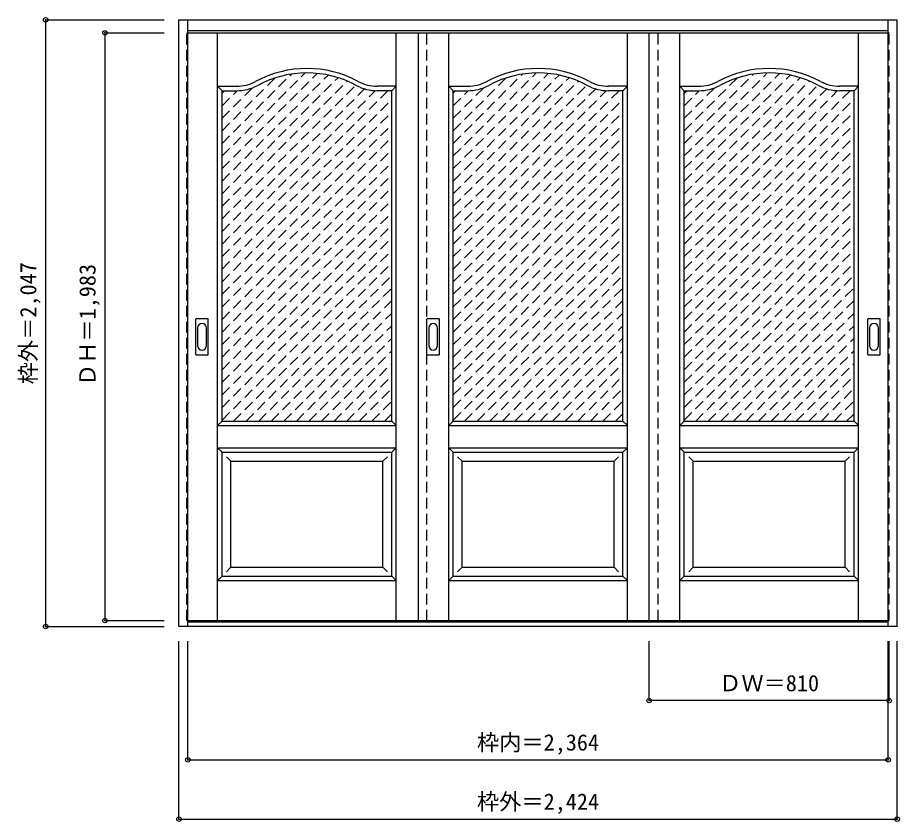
# Model space of a CAD drawing. Units: millimetres, scale not verified. Extents: x -1702 to 1274, y -1657 to 1055.
import ezdxf
from ezdxf.enums import TextEntityAlignment as Align

# ---------------------------------------------------------------- set-up
doc = ezdxf.new("R2010")
doc.units = ezdxf.units.MM
doc.header["$LTSCALE"] = 30
doc.header["$PDMODE"] = 32
doc.header["$PDSIZE"] = 15
doc.linetypes.add('DASHED1', pattern=[1.8, 1.2, -0.6])
doc.layers.add('0-0', color=4, linetype='Continuous')
doc.layers.add('0-1_寸法', color=7, linetype='Continuous')
doc.styles.add('ＭＳ ゴシック', font='')
doc.styles.get('ＭＳ ゴシック').set_extended_font_data('MS Gothic')

msp = doc.modelspace()

# ---------------------------------------------------------------- linework, layer by layer
at = {"layer": '0-0', "color": 3}
for p, q in [((-1157.25, 1047.94), (1266.75, 1047.94)), ((-1157.25, -999.06), (-1157.25, 1047.94)), ((-1127.25, -999.06), (-1127.25, 1047.94)), ((1236.75, -999.06), (1236.75, 1047.94)), ((1266.75, -999.06), (1266.75, 1047.94)), ((-1127.25, 1011.94), (1236.75, 1011.94)), ((-1127.25, 1003.94), (1236.75, 1003.94)), ((-350.25, 1003.94), (-350.25, -979.06)), ((429.75, -979.06), (429.75, 1003.94)), ((-1011.75, 808.94), (-962.74, 808.94)), ((-1011.75, -306.06), (-1011.75, 808.94)), ((-231.75, 808.94), (-182.74, 808.94)), ((-231.75, -306.06), (-231.75, 808.94)), ((548.25, 808.94), (597.26, 808.94)), ((548.25, -306.06), (548.25, 808.94)), ((-1100.25, -81.06), (-1100.25, 37.94)), ((-1059.75, 39.44), (-1098.75, 39.44)), ((-1058.25, -81.06), (-1058.25, 37.94)), ((-320.25, -81.06), (-320.25, 37.94)), ((-279.75, 39.44), (-318.75, 39.44)), ((-278.25, -81.06), (-278.25, 37.94)), ((1167.75, -81.06), (1167.75, 37.94)), ((1208.25, 39.44), (1169.25, 39.44)), ((1209.75, -81.06), (1209.75, 37.94)), ((-1098.75, -82.56), (-1059.75, -82.56)), ((-318.75, -82.56), (-279.75, -82.56)), ((1169.25, -82.56), (1208.25, -82.56)), ((-1011.75, -411.06), (-438.75, -411.06)), ((-1011.75, -829.06), (-1011.75, -411.06)), ((-438.75, -829.06), (-438.75, -411.06)), ((-231.75, -411.06), (341.25, -411.06)), ((-231.75, -829.06), (-231.75, -411.06)), ((341.25, -829.06), (341.25, -411.06)), ((548.25, -411.06), (1121.25, -411.06)), ((548.25, -829.06), (548.25, -411.06)), ((1121.25, -829.06), (1121.25, -411.06)), ((-1011.75, -829.06), (-438.75, -829.06)), ((-231.75, -829.06), (341.25, -829.06)), ((548.25, -829.06), (1121.25, -829.06)), ((-1127.25, -979.06), (1236.75, -979.06)), ((1266.75, -999.06), (-1157.25, -999.06)), ((1236.75, -984.06), (-1127.25, -984.06))]:
    msp.add_line(p, q, dxfattribs=at)
at = {"layer": '0-0', "linetype": 'DASHED1'}
for p, q in [((-1130.25, 1003.94), (-1127.25, 1003.94)), ((-320.25, -979.06), (-320.25, 1003.94)), ((459.75, -979.06), (459.75, 1003.94)), ((-1011.75, 588.57), (-731.44, 868.88)), ((-1011.75, 546.15), (-690.68, 867.22)), ((-1011.75, 631), (-777.78, 864.97)), ((-231.75, 588.57), (48.56, 868.88)), ((-231.75, 546.15), (89.32, 867.22)), ((-231.75, 631), (2.22, 864.97)), ((548.25, 588.57), (828.56, 868.88)), ((548.25, 546.15), (869.32, 867.22)), ((548.25, 631), (782.22, 864.97)), ((-1011.75, 503.72), (-653.89, 861.58)), ((-1011.75, 461.3), (-620.24, 852.81)), ((-1011.75, 673.43), (-833.36, 851.82)), ((-1011.75, 418.87), (-589.21, 841.41)), ((-231.75, 503.72), (126.11, 861.58)), ((-231.75, 461.3), (159.76, 852.81)), ((-231.75, 673.43), (-53.36, 851.82)), ((-231.75, 418.87), (190.79, 841.41)), ((548.25, 503.72), (906.11, 861.58)), ((548.25, 461.3), (939.76, 852.81)), ((548.25, 673.43), (726.64, 851.82)), ((548.25, 418.87), (970.79, 841.41)), ((-1011.75, 376.44), (-560.47, 827.72)), ((-1011.75, 715.85), (-908.53, 819.07)), ((-1011.75, 334.02), (-530.59, 815.18)), ((-1011.75, 291.59), (-494.26, 809.08)), ((-1011.75, 758.28), (-961.09, 808.95)), ((-1011.75, 249.16), (-451.98, 808.94)), ((-1011.75, 800.71), (-1003.52, 808.94)), ((-231.75, 376.44), (219.53, 827.72)), ((-231.75, 715.85), (-128.53, 819.07)), ((-231.75, 334.02), (249.41, 815.18)), ((-231.75, 291.59), (285.74, 809.08)), ((-231.75, 758.28), (-181.09, 808.95)), ((-231.75, 249.16), (328.02, 808.94)), ((-231.75, 800.71), (-223.52, 808.94)), ((548.25, 376.44), (999.53, 827.72)), ((548.25, 715.85), (651.47, 819.07)), ((548.25, 334.02), (1029.41, 815.18)), ((548.25, 291.59), (1065.74, 809.08)), ((548.25, 758.28), (598.91, 808.95)), ((548.25, 249.16), (1108.02, 808.94)), ((548.25, 800.71), (556.48, 808.94)), ((-1011.75, 206.74), (-438.75, 779.74)), ((-231.75, 206.74), (341.25, 779.74)), ((548.25, 206.74), (1121.25, 779.74)), ((-1011.75, 164.31), (-438.75, 737.31)), ((-231.75, 164.31), (341.25, 737.31)), ((548.25, 164.31), (1121.25, 737.31)), ((-1011.75, 121.88), (-438.75, 694.88)), ((-231.75, 121.88), (341.25, 694.88)), ((548.25, 121.88), (1121.25, 694.88)), ((-1011.75, 79.46), (-438.75, 652.46)), ((-231.75, 79.46), (341.25, 652.46)), ((548.25, 79.46), (1121.25, 652.46)), ((-1011.75, 37.03), (-438.75, 610.03)), ((-231.75, 37.03), (341.25, 610.03)), ((548.25, 37.03), (1121.25, 610.03)), ((-1011.75, -5.39), (-438.75, 567.61)), ((-231.75, -5.39), (341.25, 567.61)), ((548.25, -5.39), (1121.25, 567.61)), ((-1011.75, -47.82), (-438.75, 525.18)), ((-231.75, -47.82), (341.25, 525.18)), ((548.25, -47.82), (1121.25, 525.18)), ((-1011.75, -90.25), (-438.75, 482.75)), ((-231.75, -90.25), (341.25, 482.75)), ((548.25, -90.25), (1121.25, 482.75)), ((-1011.75, -132.67), (-438.75, 440.33)), ((-231.75, -132.67), (341.25, 440.33)), ((548.25, -132.67), (1121.25, 440.33)), ((-1011.75, -175.1), (-438.75, 397.9)), ((-231.75, -175.1), (341.25, 397.9)), ((548.25, -175.1), (1121.25, 397.9)), ((-1011.75, -217.53), (-438.75, 355.47)), ((-231.75, -217.53), (341.25, 355.47)), ((548.25, -217.53), (1121.25, 355.47)), ((-1011.75, -259.95), (-438.75, 313.05)), ((-231.75, -259.95), (341.25, 313.05)), ((548.25, -259.95), (1121.25, 313.05)), ((-1011.75, -302.38), (-438.75, 270.62)), ((-231.75, -302.38), (341.25, 270.62)), ((548.25, -302.38), (1121.25, 270.62)), ((-973.01, -306.06), (-438.75, 228.19)), ((-193.01, -306.06), (341.25, 228.19)), ((586.99, -306.06), (1121.25, 228.19)), ((-930.58, -306.06), (-438.75, 185.77)), ((-150.58, -306.06), (341.25, 185.77)), ((629.42, -306.06), (1121.25, 185.77)), ((-888.16, -306.06), (-438.75, 143.34)), ((-108.16, -306.06), (341.25, 143.34)), ((671.84, -306.06), (1121.25, 143.34)), ((-845.73, -306.06), (-438.75, 100.91)), ((-65.73, -306.06), (341.25, 100.91)), ((714.27, -306.06), (1121.25, 100.91)), ((-803.3, -306.06), (-438.75, 58.49)), ((-23.3, -306.06), (341.25, 58.49)), ((756.7, -306.06), (1121.25, 58.49)), ((-760.88, -306.06), (-438.75, 16.06)), ((19.12, -306.06), (341.25, 16.06)), ((799.12, -306.06), (1121.25, 16.06)), ((-718.45, -306.06), (-438.75, -26.36)), ((61.55, -306.06), (341.25, -26.36)), ((841.55, -306.06), (1121.25, -26.36)), ((-676.02, -306.06), (-438.75, -68.79)), ((103.98, -306.06), (341.25, -68.79)), ((883.98, -306.06), (1121.25, -68.79)), ((-633.6, -306.06), (-438.75, -111.22)), ((146.4, -306.06), (341.25, -111.22)), ((926.4, -306.06), (1121.25, -111.22)), ((-591.17, -306.06), (-438.75, -153.64)), ((188.83, -306.06), (341.25, -153.64)), ((968.83, -306.06), (1121.25, -153.64)), ((-548.74, -306.06), (-438.75, -196.07)), ((231.26, -306.06), (341.25, -196.07)), ((1011.26, -306.06), (1121.25, -196.07)), ((-506.32, -306.06), (-438.75, -238.5)), ((273.68, -306.06), (341.25, -238.5)), ((1053.68, -306.06), (1121.25, -238.5)), ((-463.89, -306.06), (-438.75, -280.92)), ((316.11, -306.06), (341.25, -280.92)), ((1096.11, -306.06), (1121.25, -280.92))]:
    msp.add_line(p, q, dxfattribs=at)
at = {"layer": '0-0', "color": 7}
for p, q in [((-1026.75, -979.06), (-1026.75, 1003.94)), ((-423.75, -979.06), (-423.75, 1003.94)), ((-246.75, -979.06), (-246.75, 1003.94)), ((356.25, -979.06), (356.25, 1003.94)), ((533.25, -979.06), (533.25, 1003.94)), ((1136.25, -979.06), (1136.25, 1003.94)), ((-1011.75, 808.94), (-1026.75, 823.94)), ((-1026.75, 823.94), (-962.74, 823.94)), ((-423.75, 823.94), (-487.76, 823.94)), ((-438.75, 808.94), (-423.75, 823.94)), ((-231.75, 808.94), (-246.75, 823.94)), ((-246.75, 823.94), (-182.74, 823.94)), ((356.25, 823.94), (292.24, 823.94)), ((341.25, 808.94), (356.25, 823.94)), ((548.25, 808.94), (533.25, 823.94)), ((533.25, 823.94), (597.26, 823.94)), ((1136.25, 823.94), (1072.24, 823.94)), ((1121.25, 808.94), (1136.25, 823.94)), ((-1094.25, 8.04), (-1094.25, -51.16)), ((-1064.25, -51.16), (-1064.25, 8.04)), ((-314.25, 8.04), (-314.25, -51.16)), ((-284.25, -51.16), (-284.25, 8.04)), ((1173.75, 8.04), (1173.75, -51.16)), ((1203.75, -51.16), (1203.75, 8.04)), ((-1011.75, -306.06), (-1026.75, -321.06)), ((-1026.75, -321.06), (-423.75, -321.06)), ((-438.75, -306.06), (-423.75, -321.06)), ((-231.75, -306.06), (-246.75, -321.06)), ((-246.75, -321.06), (356.25, -321.06)), ((341.25, -306.06), (356.25, -321.06)), ((548.25, -306.06), (533.25, -321.06)), ((533.25, -321.06), (1136.25, -321.06)), ((1121.25, -306.06), (1136.25, -321.06)), ((-1026.75, -396.06), (-1011.75, -411.06)), ((-1026.75, -396.06), (-423.75, -396.06)), ((-423.75, -396.06), (-438.75, -411.06)), ((-246.75, -396.06), (-231.75, -411.06)), ((-246.75, -396.06), (356.25, -396.06)), ((356.25, -396.06), (341.25, -411.06)), ((533.25, -396.06), (548.25, -411.06)), ((533.25, -396.06), (1136.25, -396.06)), ((1136.25, -396.06), (1121.25, -411.06)), ((-996.75, -426.06), (-981.75, -441.06)), ((-981.75, -799.06), (-981.75, -441.06)), ((-981.75, -441.06), (-468.75, -441.06)), ((-453.75, -426.06), (-468.75, -441.06)), ((-468.75, -799.06), (-468.75, -441.06)), ((-216.75, -426.06), (-201.75, -441.06)), ((-201.75, -799.06), (-201.75, -441.06)), ((-201.75, -441.06), (311.25, -441.06)), ((326.25, -426.06), (311.25, -441.06)), ((311.25, -799.06), (311.25, -441.06)), ((563.25, -426.06), (578.25, -441.06)), ((578.25, -799.06), (578.25, -441.06)), ((578.25, -441.06), (1091.25, -441.06)), ((1106.25, -426.06), (1091.25, -441.06)), ((1091.25, -799.06), (1091.25, -441.06)), ((-981.75, -799.06), (-996.75, -814.06)), ((-981.75, -799.06), (-468.75, -799.06)), ((-468.75, -799.06), (-453.75, -814.06)), ((-201.75, -799.06), (-216.75, -814.06)), ((-201.75, -799.06), (311.25, -799.06)), ((311.25, -799.06), (326.25, -814.06)), ((578.25, -799.06), (563.25, -814.06)), ((578.25, -799.06), (1091.25, -799.06)), ((1091.25, -799.06), (1106.25, -814.06)), ((-1011.75, -829.06), (-1026.75, -844.06)), ((-438.75, -829.06), (-423.75, -844.06)), ((-231.75, -829.06), (-246.75, -844.06)), ((341.25, -829.06), (356.25, -844.06)), ((548.25, -829.06), (533.25, -844.06)), ((1121.25, -829.06), (1136.25, -844.06)), ((-1026.75, -844.06), (-423.75, -844.06)), ((-246.75, -844.06), (356.25, -844.06)), ((533.25, -844.06), (1136.25, -844.06))]:
    msp.add_line(p, q, dxfattribs=at)
at = {"layer": '0-0', "linetype": 'DASHED1'}
for points in [[(-1127.25, -979.06), (-1130.25, -979.06), (-1130.25, 1003.94)], [(1236.75, -979.06), (1239.75, -979.06), (1239.75, 1003.94), (1236.75, 1003.94)]]:
    msp.add_lwpolyline(points, dxfattribs=at)
at = {"layer": '0-0', "color": 3}
for points in [[(-1011.75, -306.06), (-438.75, -306.06), (-438.75, 808.94), (-487.76, 808.94)], [(-231.75, -306.06), (341.25, -306.06), (341.25, 808.94), (292.24, 808.94)], [(548.25, -306.06), (1121.25, -306.06), (1121.25, 808.94), (1072.24, 808.94)]]:
    msp.add_lwpolyline(points, dxfattribs=at)
at = {"layer": '0-0', "color": 7}
for centre, radius, start, end in [((-725.25, 518.94), 365, 61.6423, 118.3577), ((54.75, 518.94), 365, 61.6423, 118.3577), ((834.75, 518.94), 365, 61.6423, 118.3577), ((-962.74, 958.94), 135, 270, 298.3577), ((-487.76, 958.94), 135, 241.6423, 270), ((-182.74, 958.94), 135, 270, 298.3577), ((292.24, 958.94), 135, 241.6423, 270), ((597.26, 958.94), 135, 270, 298.3577), ((1072.24, 958.94), 135, 241.6423, 270), ((-1079.25, 8.04), 15, 0, 180), ((-299.25, 8.04), 15, 0, 180), ((1188.75, 8.04), 15, 0, 180), ((-1079.25, -51.16), 15, 180, 0), ((-299.25, -51.16), 15, 180, 0), ((1188.75, -51.16), 15, 180, 0)]:
    msp.add_arc(centre, radius, start, end, dxfattribs=at)
at = {"layer": '0-0', "color": 3}
for centre, radius, start, end in [((-725.25, 518.94), 350, 61.6423, 118.3577), ((54.75, 518.94), 350, 61.6423, 118.3577), ((834.75, 518.94), 350, 61.6423, 118.3577), ((-962.74, 958.94), 150, 270, 298.3577), ((-487.76, 958.94), 150, 241.6423, 270), ((-182.74, 958.94), 150, 270, 298.3577), ((292.24, 958.94), 150, 241.6423, 270), ((597.26, 958.94), 150, 270, 298.3577), ((1072.24, 958.94), 150, 241.6423, 270), ((-1098.75, 37.94), 1.5, 90, 180), ((-1059.75, 37.94), 1.5, 0, 90), ((-318.75, 37.94), 1.5, 90, 180), ((-279.75, 37.94), 1.5, 0, 90), ((1169.25, 37.94), 1.5, 90, 180), ((1208.25, 37.94), 1.5, 0, 90), ((-1098.75, -81.06), 1.5, 180, 270), ((-1059.75, -81.06), 1.5, 270, 0), ((-318.75, -81.06), 1.5, 180, 270), ((-279.75, -81.06), 1.5, 270, 0), ((1169.25, -81.06), 1.5, 180, 270), ((1208.25, -81.06), 1.5, 270, 0)]:
    msp.add_arc(centre, radius, start, end, dxfattribs=at)
at = {"layer": '0-1_寸法', "color": 4}
for p, q in [((-1607.25, 1047.94), (-1207.25, 1047.94)), ((-1407.25, 1003.94), (-1407.25, -979.06)), ((-1407.25, 1003.94), (-1207.25, 1003.94)), ((-1407.25, -979.06), (-1207.25, -979.06)), ((-1157.25, -1649.06), (-1157.25, -1049.06)), ((-1127.25, -1449.06), (-1127.25, -1049.06)), ((429.75, -1249.06), (429.75, -1049.06)), ((1239.75, -1249.06), (1239.75, -1049.06)), ((1239.75, -1249.06), (429.75, -1249.06))]:
    msp.add_line(p, q, dxfattribs=at)
for points in [[(-1607.25, 1047.94), (-1607.25, -999.06), (-1207.25, -999.06)], [(-1157.25, -1649.06), (1266.75, -1649.06), (1266.75, -1049.06)], [(-1127.25, -1449.06), (1236.75, -1449.06), (1236.75, -1049.06)]]:
    msp.add_lwpolyline(points, dxfattribs=at)
at = {"layer": '0-1_寸法'}
for p in [(-1607.25, 1047.94), (-1407.25, 1003.94), (-1407.25, -979.06), (-1607.25, -999.06), (429.75, -1249.06), (1239.75, -1249.06), (-1127.25, -1449.06), (1236.75, -1449.06), (-1157.25, -1649.06), (1266.75, -1649.06)]:
    msp.add_point(p, dxfattribs=at)

# ---------------------------------------------------------------- texts
at = {"layer": '0-1_寸法', "style": 'ＭＳ ゴシック'}
for s, p in [('枠外＝2,047', (-1622.25, -181.81)), ('ＤＨ＝1,983', (-1422.25, -187.81))]:
    msp.add_text(s, height=54.99, rotation=90, dxfattribs=at).set_placement(p, align=Align.BOTTOM_LEFT)
for s, p in [('ＤＷ＝810', (666, -1234.06)), ('枠内＝2,364', (-151.5, -1434.06)), ('枠外＝2,424', (-151.5, -1634.06))]:
    msp.add_text(s, height=54.99, dxfattribs=at).set_placement(p, align=Align.BOTTOM_LEFT)

doc.saveas('drawing.dxf')
